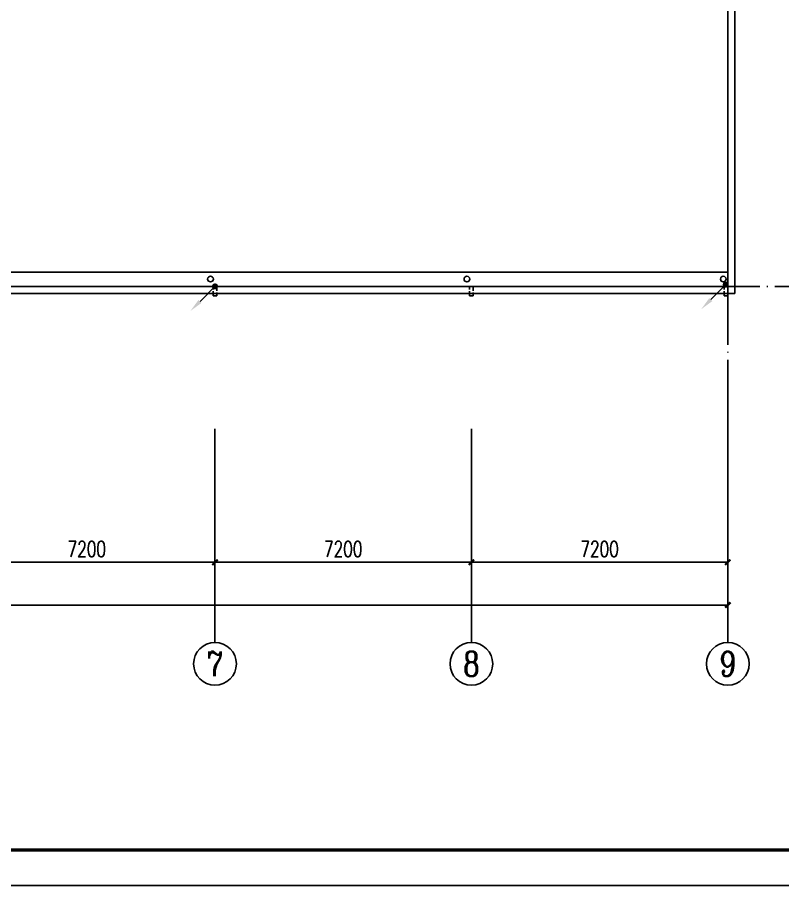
# Model space of a CAD drawing. Extents: x 12152 to 491505, y 111028 to 412681.
# Drawn here: x 448520 to 470009, y 111028 to 135418 of the extents above; entities that cross this region are included whole.
import ezdxf
from ezdxf.enums import TextEntityAlignment as Align

# ---------------------------------------------------------------- set-up
doc = ezdxf.new("R2010")
doc.units = 0
doc.header["$LTSCALE"] = 1000
doc.header["$MEASUREMENT"] = 0
doc.linetypes.add('DASH', pattern=[0.35, 0.25, -0.1])
doc.linetypes.add('DOTE', pattern=[2.42, 2, -0.2, 0.02, -0.2])
for name, color, linetype in [('AXIS', 3, 'Continuous'), ('AXIS_TEXT', 7, 'Continuous'), ('DOTE', 8, 'DOTE'), ('LWIRE', 4, 'Continuous'), ('PUB_TITLE', 4, 'Continuous'), ('YS', 7, 'Continuous'), ('图框(锁住)', 7, 'Continuous')]:
    doc.layers.add(name, color=color, linetype=linetype)
doc.layers.add('yichutu', color=7, linetype='Continuous', true_color=0xffffff, plot=False)
doc.styles.add('_TCH_AXIS', font='COMPLEX', dxfattribs={"bigfont": 'GBCBIG'})
doc.styles.add('_TCH_DIM_T3', font='SIMPLEX', dxfattribs={"width": 0.705882, "bigfont": 'GBCBIG'})
doc.styles.add('COMPLEX', font='COMPLEX')
doc.styles.get("Standard").update_dxf_attribs({"font": 'gbenor.shx', "bigfont": 'gbcbig.shx'})
doc.dimstyles.new('_TCH_ARCH&&150', dxfattribs={"dimtxt": 446.25, "dimasz": 150, "dimexe": 375, "dimexo": 450, "dimgap": 150, "dimtad": 1, "dimdec": 0, "dimzin": 0, "dimdsep": 46, "dimtxsty": '_TCH_DIM_T3', "dimblk": 'ARCHTICK', "dimcen": 0.09, "dimclrt": 7, "dimazin": 2, "dimtfac": 1, "dimtdec": 0, "dimtix": 1, "dimtmove": 2, "dimatfit": 3, "dimfxl": 1, "dimtolj": 1, "dimtzin": 0, "dimarcsym": 0})

# ---------------------------------------------------------------- blocks, each defined once
blk = doc.blocks.new('_ArchTick')
at = {"color": 0, "linetype": 'ByBlock', "const_width": 0.4}
blk.add_lwpolyline([(-0.5, -0.5), (0.5, 0.5)], dxfattribs=at)
blk = doc.blocks.new('*D216')
at = {"layer": 'AXIS', "color": 0, "lineweight": -2, "transparency": 16777216}
for p, q in [((446869, 123410), (446869, 119735)), ((454069, 123410), (454069, 119735)), ((446869, 120110), (454069, 120110))]:
    blk.add_line(p, q, dxfattribs=at)
at = {"layer": 'Defpoints', "color": 0, "transparency": 16777216}
for p in [(446869, 123860), (454069, 123860), (454069, 120110)]:
    blk.add_point(p, dxfattribs=at)
at = {"layer": 'AXIS', "color": 0, "lineweight": -2, "transparency": 16777216, "xscale": 150, "yscale": 150, "zscale": 150, "rotation": 180}
blk.add_blockref('_ArchTick', (446869, 120110), dxfattribs=at)
at = {"layer": 'AXIS', "color": 0, "lineweight": -2, "transparency": 16777216, "xscale": 150, "yscale": 150, "zscale": 150}
blk.add_blockref('_ArchTick', (454069, 120110), dxfattribs=at)
at = {"layer": 'AXIS', "color": 7, "transparency": 16777216, "insert": (450469, 120483), "char_height": 446.2, "attachment_point": 5, "style": '_TCH_DIM_T3'}
blk.add_mtext('\\A1;7200', dxfattribs=at)
blk = doc.blocks.new('*D217')
at = {"layer": 'AXIS', "color": 0, "lineweight": -2, "transparency": 16777216}
for p, q in [((454069, 123410), (454069, 119735)), ((461269, 123410), (461269, 119735)), ((454069, 120110), (461269, 120110))]:
    blk.add_line(p, q, dxfattribs=at)
at = {"layer": 'Defpoints', "color": 0, "transparency": 16777216}
for p in [(454069, 123860), (461269, 123860), (461269, 120110)]:
    blk.add_point(p, dxfattribs=at)
at = {"layer": 'AXIS', "color": 0, "lineweight": -2, "transparency": 16777216, "xscale": 150, "yscale": 150, "zscale": 150, "rotation": 180}
blk.add_blockref('_ArchTick', (454069, 120110), dxfattribs=at)
at = {"layer": 'AXIS', "color": 0, "lineweight": -2, "transparency": 16777216, "xscale": 150, "yscale": 150, "zscale": 150}
blk.add_blockref('_ArchTick', (461269, 120110), dxfattribs=at)
at = {"layer": 'AXIS', "color": 7, "transparency": 16777216, "insert": (457669, 120483), "char_height": 446.2, "attachment_point": 5, "style": '_TCH_DIM_T3'}
blk.add_mtext('\\A1;7200', dxfattribs=at)
blk = doc.blocks.new('*D218')
at = {"layer": 'AXIS', "color": 0, "lineweight": -2, "transparency": 16777216}
for p, q in [((461269, 123410), (461269, 119735)), ((468469, 123410), (468469, 119735)), ((461269, 120110), (468469, 120110))]:
    blk.add_line(p, q, dxfattribs=at)
at = {"layer": 'Defpoints', "color": 0, "transparency": 16777216}
for p in [(461269, 123860), (468469, 123860), (468469, 120110)]:
    blk.add_point(p, dxfattribs=at)
at = {"layer": 'AXIS', "color": 0, "lineweight": -2, "transparency": 16777216, "xscale": 150, "yscale": 150, "zscale": 150, "rotation": 180}
blk.add_blockref('_ArchTick', (461269, 120110), dxfattribs=at)
at = {"layer": 'AXIS', "color": 0, "lineweight": -2, "transparency": 16777216, "xscale": 150, "yscale": 150, "zscale": 150}
blk.add_blockref('_ArchTick', (468469, 120110), dxfattribs=at)
at = {"layer": 'AXIS', "color": 7, "transparency": 16777216, "insert": (464869, 120483), "char_height": 446.2, "attachment_point": 5, "style": '_TCH_DIM_T3'}
blk.add_mtext('\\A1;7200', dxfattribs=at)
blk = doc.blocks.new('*D219')
at = {"layer": 'AXIS', "color": 0, "lineweight": -2, "transparency": 16777216}
for p, q in [((410869, 123410), (410869, 118535)), ((468469, 123410), (468469, 118535)), ((410869, 118910), (468469, 118910))]:
    blk.add_line(p, q, dxfattribs=at)
at = {"layer": 'Defpoints', "color": 0, "transparency": 16777216}
for p in [(410869, 123860), (468469, 123860), (468469, 118910)]:
    blk.add_point(p, dxfattribs=at)
at = {"layer": 'AXIS', "color": 0, "lineweight": -2, "transparency": 16777216, "xscale": 150, "yscale": 150, "zscale": 150, "rotation": 180}
blk.add_blockref('_ArchTick', (410869, 118910), dxfattribs=at)
at = {"layer": 'AXIS', "color": 0, "lineweight": -2, "transparency": 16777216, "xscale": 150, "yscale": 150, "zscale": 150}
blk.add_blockref('_ArchTick', (468469, 118910), dxfattribs=at)
at = {"layer": 'AXIS', "color": 7, "transparency": 16777216, "insert": (439669, 119283), "char_height": 446.2, "attachment_point": 5, "style": '_TCH_DIM_T3'}
blk.add_mtext('\\A1;57600', dxfattribs=at)
blk = doc.blocks.new('_AXISO')
blk.add_circle((0, 0), 0.5)
at = {"layer": 'AXIS_TEXT', "style": 'COMPLEX', "width": 1.041667}
blk.add_attdef('A', text='', height=0.56, dxfattribs=at).set_placement((-0.25, -0.28), (0.25, -0.28), align=Align.FIT)
blk = doc.blocks.new('$TelecSys$00000080')
for p, q in [((-0.7, -0.7), (0, 0)), ((0.104, 0.104), (0.104, 0.104)), ((-0.104, -0.104), (-0.104, -0.104))]:
    blk.add_line(p, q)
at = {"const_width": 0.142}
blk.add_lwpolyline([(0.071, 0, 1), (-0.071, 0, 1)], format="xyb", close=True, dxfattribs=at)
blk.add_solid([(-0.63, -0.77), (-0.77, -0.63), (-1.15, -1.15)])
at = {"width": 0.8, "flags": 9}
blk.add_attdef('A', (0, 0), '', height=0.00002, rotation=180, dxfattribs=at)
blk = doc.blocks.new('yct-1051-594-105100-59400-100-1002.0')
at = {"layer": 'yichutu', "color": 7, "true_color": 0xffffff}
blk.add_lwpolyline([(0, 0), (0, 59400), (105100, 59400), (105100, 0)], close=True, dxfattribs=at)

msp = doc.modelspace()

# ---------------------------------------------------------------- linework, layer by layer
at = {"layer": 'AXIS', "color": 0}
for p, q in [((454068.8, 123859.9), (454068.8, 117859.9)), ((461268.8, 123859.9), (461268.8, 117859.9)), ((468468.8, 123859.9), (468468.8, 117859.9))]:
    msp.add_line(p, q, dxfattribs=at)
at = {"layer": 'DOTE'}
for p, q in [((468468.8, 157259.9), (468468.8, 123859.9)), ((406868.8, 127859.9), (472468.8, 127859.9))]:
    msp.add_line(p, q, dxfattribs=at)
at = {"layer": 'PUB_TITLE', "color": 0}
msp.add_lwpolyline([(386397.7, 111028.2), (491497.7, 111028.2), (491497.7, 170428.2), (386397.7, 170428.2)], close=True, dxfattribs=at)
at = {"layer": 'PUB_TITLE', "color": 0, "const_width": 100}
msp.add_lwpolyline([(388897.7, 112028.2), (490497.7, 112028.2), (490497.7, 169428.2), (388897.7, 169428.2)], close=True, dxfattribs=at)
at = {"layer": 'YS', "color": 0, "linetype": 'DASH', "ltscale": 0.5}
for points in [[(454018.8, 127859.9), (454118.8, 127859.9), (454118.8, 127599.9), (454018.8, 127599.9)], [(461218.8, 127859.9), (461318.8, 127859.9), (461318.8, 127599.9), (461218.8, 127599.9)], [(468368.8, 127859.9), (468468.8, 127859.9), (468468.8, 127599.9), (468368.8, 127599.9)]]:
    msp.add_lwpolyline(points, close=True, dxfattribs=at)
at = {"layer": 'YS', "color": 0}
for centre in [(453942.7, 128068), (461142.7, 128068), (468342.7, 128068)]:
    msp.add_circle(centre, 80, dxfattribs=at)
at = {"layer": '图框(锁住)', "color": 0}
for p, q in [((468468.8, 153459.9), (468468.8, 127659.9)), ((468668.8, 153459.9), (468668.8, 127659.9)), ((468468.8, 128259.9), (410868.8, 128259.9)), ((410868.8, 128259.9), (468468.8, 128259.9)), ((468468.8, 127859.9), (410868.8, 127859.9)), ((410868.8, 127859.9), (468468.8, 127859.9)), ((468668.8, 127659.9), (410668.8, 127659.9)), ((410668.8, 127659.9), (468668.8, 127659.9))]:
    msp.add_line(p, q, dxfattribs=at)

# ---------------------------------------------------------------- block references
at = {"layer": 'AXIS', "color": 0}
ref = msp.add_blockref('_AXISO', (454068.8, 117259.9), dxfattribs=dict(at, xscale=1200, yscale=1200, zscale=1200))
ref.add_attrib('A', '7', dxfattribs={"layer": 'AXIS_TEXT', "color": 0, "height": 698.9, "style": '_TCH_AXIS'}).set_placement((453835.8, 116910.4), (454301.8, 116910.4), align=Align.FIT)
ref = msp.add_blockref('_AXISO', (461268.8, 117259.9), dxfattribs=dict(at, xscale=1200, yscale=1200, zscale=1200))
ref.add_attrib('A', '8', dxfattribs={"layer": 'AXIS_TEXT', "color": 0, "height": 698.9, "style": '_TCH_AXIS'}).set_placement((461035.8, 116910.4), (461501.8, 116910.4), align=Align.FIT)
ref = msp.add_blockref('_AXISO', (468468.8, 117259.9), dxfattribs=dict(at, xscale=1200, yscale=1200, zscale=1200))
ref.add_attrib('A', '9', dxfattribs={"layer": 'AXIS_TEXT', "color": 0, "height": 698.9, "style": '_TCH_AXIS'}).set_placement((468235.8, 116910.4), (468701.8, 116910.4), align=Align.FIT)
at = {"layer": 'LWIRE', "xscale": 600, "yscale": 600, "zscale": 600}
for p in [(454069.2, 127859.9), (468412.4, 127909.6)]:
    msp.add_blockref('$TelecSys$00000080', p, dxfattribs=at)
at = {"layer": 'yichutu'}
msp.add_blockref('yct-1051-594-105100-59400-100-1002.0', (386397.7, 111028.2), dxfattribs=at)

# ---------------------------------------------------------------- dimensions: what is measured, and where the dimension line sits
at = {"layer": 'AXIS', "color": 0}
for p1, p2, distance, picture, middle in [((410868.8, 123859.9), (468468.8, 123859.9), -4950, '*D219', (439668.8, 119283)), ((446868.8, 123859.9), (454068.8, 123859.9), -3750, '*D216', (450468.8, 120483)), ((454068.8, 123859.9), (461268.8, 123859.9), -3750, '*D217', (457668.8, 120483)), ((461268.8, 123859.9), (468468.8, 123859.9), -3750, '*D218', (464868.8, 120483))]:
    dim = msp.add_aligned_dim(p1=p1, p2=p2, distance=distance, dimstyle='_TCH_ARCH&&150', dxfattribs=at)
    dim.commit()
    dim.dimension.update_dxf_attribs({"geometry": picture, "text_midpoint": middle})

doc.saveas('drawing.dxf')
